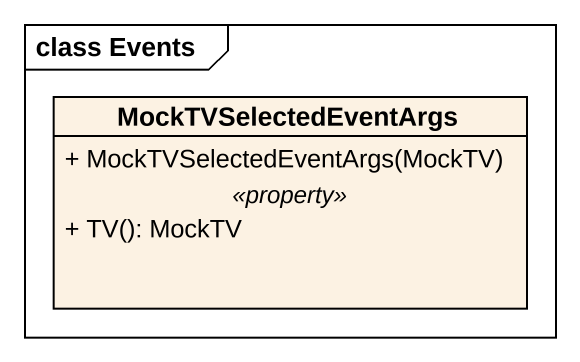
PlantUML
@startuml
mainframe class Events
hide circle
hide empty members
skinparam classAttributeIconSize 0
class MockTVSelectedEventArgs {
  + MockTVSelectedEventArgs(MockTV)
  .. <<property>> ..
  + TV(): MockTV
}
@enduml
